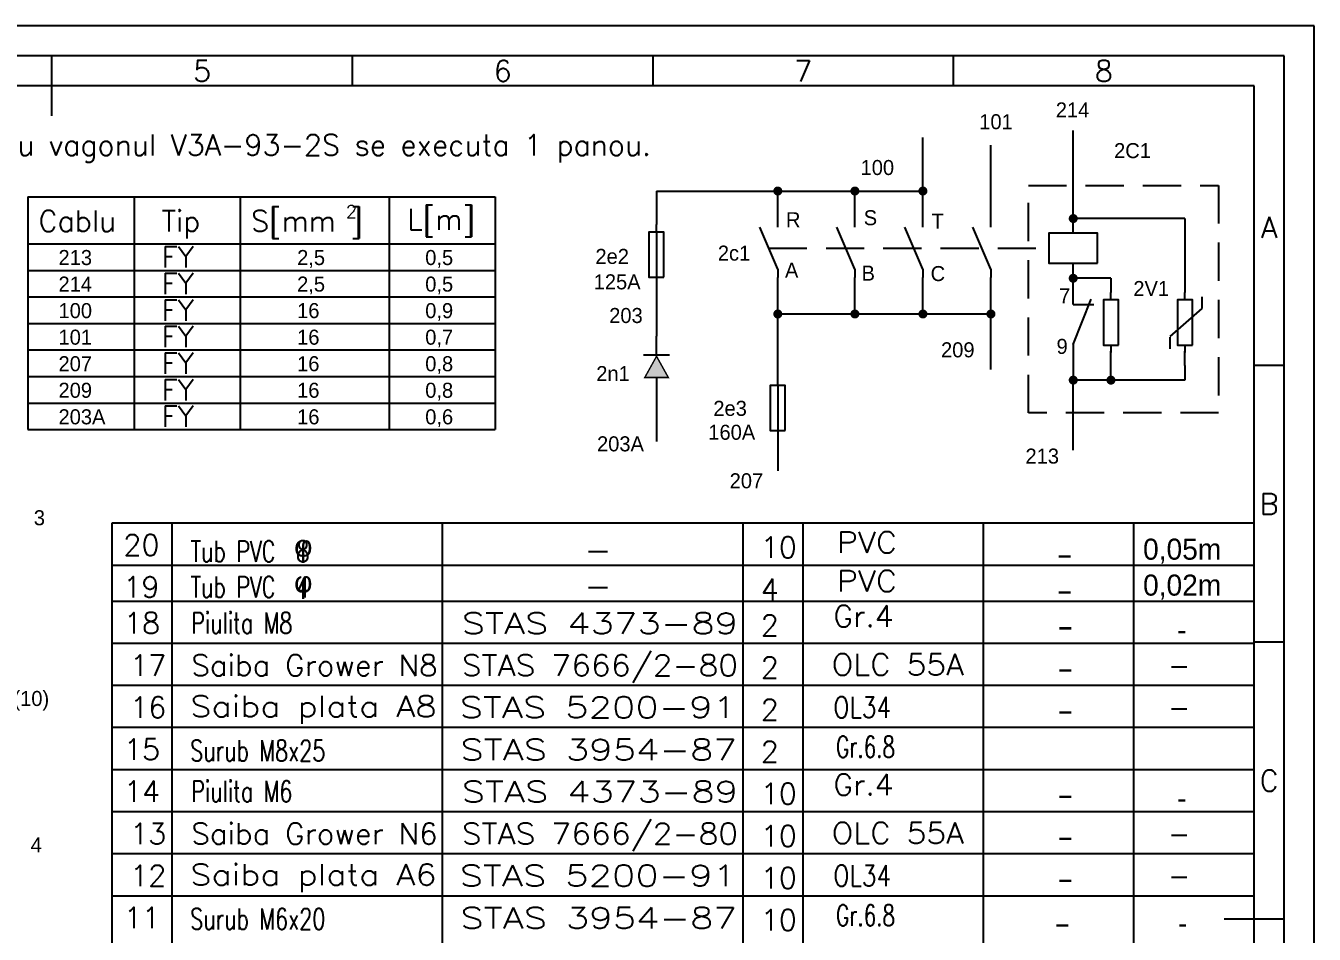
# Model space of a CAD drawing. Header units: millimetres. Extents: x 21 to 861, y 18 to 315.
# Drawn here: x 226.4 to 440.8, y 163.9 to 314.9 of the extents above; entities that cross this region are included whole.
import ezdxf
from ezdxf.enums import TextEntityAlignment as Align

# ---------------------------------------------------------------- set-up
doc = ezdxf.new("R2010")
doc.units = ezdxf.units.MM
doc.linetypes.add('DASHED2', pattern=[9.525, 6.35, -3.175])
doc.layers.add('LIN_GR', color=3, linetype='Continuous')
doc.layers.add('LIN_SUB', color=7, linetype='Continuous')
doc.styles.add('ISO', font='SIMPLEX.SHX')
doc.styles.add('ISOCP', font='SIMPLEX.SHX')

msp = doc.modelspace()

# ---------------------------------------------------------------- linework, layer by layer
at = {"color": 70}
for p, q in [((230.7856, 299.9224), (230.7856, 309.9224)), ((280.7856, 304.9224), (280.7856, 309.9224)), ((330.7856, 304.9224), (330.7856, 309.9224)), ((380.7856, 304.9224), (380.7856, 309.9224)), ((435.7856, 258.4224), (430.7856, 258.4224)), ((435.7856, 212.4224), (430.7856, 212.4224)), ((425.7856, 166.4224), (435.7856, 166.4224))]:
    msp.add_line(p, q, dxfattribs=at)
at = {"color": 2}
for p, q in [((375.6886, 281.4262), (375.6886, 296.3622)), ((400.6829, 282.8732), (400.6829, 297.4931)), ((387.0015, 285.8363), (387.0015, 295.0682)), ((331.3424, 287.4449), (331.3424, 281.8782)), ((331.3424, 287.4449), (376.0636, 287.4449)), ((351.5451, 281.4262), (351.5451, 287.4449)), ((364.3758, 283.0617), (364.3758, 287.4449)), ((387.0015, 281.4262), (387.0015, 285.8363)), ((364.3758, 281.4262), (364.3758, 283.0617)), ((331.3583, 280.6282), (331.3583, 281.8782)), ((351.5451, 274.4442), (348.5451, 281.4442)), ((364.3758, 274.4442), (361.3758, 281.4442)), ((375.6886, 274.4442), (372.6886, 281.4442)), ((387.0015, 274.4442), (384.0015, 281.4442)), ((419.2656, 282.8732), (400.6923, 282.8732)), ((400.6923, 280.4442), (400.6923, 282.8732)), ((419.2656, 282.8732), (419.2656, 270.5862)), ((331.3583, 280.6282), (331.3583, 273.1282)), ((351.5451, 274.4442), (351.5451, 273.0642)), ((364.3758, 274.4442), (364.3758, 273.0642)), ((375.6886, 274.4442), (375.6886, 273.0642)), ((387.0015, 274.4442), (387.0015, 273.0642)), ((400.6923, 272.9427), (400.6923, 275.4442)), ((331.3583, 273.1282), (331.3583, 271.8806)), ((351.5451, 266.9999), (351.5451, 273.0642)), ((364.3758, 266.9999), (364.3758, 273.0642)), ((375.6886, 266.9999), (375.6886, 273.0642)), ((387.0015, 266.9886), (387.0015, 273.0642)), ((406.9671, 272.971), (400.6923, 272.971)), ((400.6923, 270.4411), (400.6923, 272.9427)), ((406.9671, 272.971), (406.9671, 270.5862)), ((331.3583, 271.8806), (331.3583, 268.1306)), ((400.6923, 268.6023), (400.6923, 270.4411)), ((406.9671, 269.3362), (406.9671, 270.5862)), ((419.2656, 269.3362), (419.2656, 270.5862)), ((331.3583, 268.1306), (331.3583, 263.286)), ((400.6923, 261.9411), (403.6923, 269.4411)), ((422.1434, 267.9278), (422.1434, 269.8464)), ((351.5451, 259.5037), (351.5451, 267.4041)), ((351.5451, 266.9999), (387.0015, 266.9999)), ((387.0015, 266.9886), (367.68, 266.9886)), ((387.0015, 257.768), (387.0015, 266.9999)), ((416.8141, 263.2424), (422.1434, 267.9278)), ((331.3742, 260.0614), (331.3742, 263.286)), ((400.6923, 261.9411), (400.6923, 256.0013)), ((406.9671, 261.8362), (406.9671, 260.5886)), ((416.8141, 261.2017), (416.8141, 263.1202)), ((419.2656, 261.8362), (419.2656, 260.5886)), ((351.5451, 256.3535), (351.5451, 259.5037)), ((406.9676, 256.0013), (406.9674, 260.7966)), ((419.266, 258.4117), (419.2659, 260.7966)), ((419.266, 258.4117), (419.2662, 256.0013)), ((331.3742, 256.3878), (331.3742, 253.2845)), ((351.5423, 255.5527), (351.5423, 255.9923)), ((351.5451, 255.1035), (351.5451, 256.3535)), ((351.5451, 255.1035), (351.5451, 247.6035)), ((419.2662, 256.0013), (400.6923, 256.0013)), ((400.6924, 244.3621), (400.6924, 255.6263)), ((331.3742, 253.2845), (331.3742, 245.7845)), ((351.5451, 247.6035), (351.5451, 240.9414))]:
    msp.add_line(p, q, dxfattribs=at)
at = {"color": 1, "linetype": 'DASHED2'}
for p, q in [((393.2277, 250.5529), (393.2277, 288.3899)), ((393.2277, 288.3899), (424.8838, 288.3899)), ((424.8838, 288.3899), (424.8838, 250.5529)), ((350.0451, 277.9442), (396.6423, 277.9442)), ((424.8841, 250.5529), (393.2277, 250.5529))]:
    msp.add_line(p, q, dxfattribs=at)
at = {"color": 1}
for p, q in [((226.7846, 286.4918), (304.5397, 286.4918)), ((226.7846, 286.4918), (226.7846, 247.7755)), ((244.4562, 286.4918), (244.4562, 247.7755)), ((262.1278, 286.4918), (262.1278, 247.7755)), ((286.8681, 286.4918), (286.8681, 247.7755)), ((304.5397, 286.4918), (304.5397, 247.7755)), ((226.7846, 278.6729), (304.5397, 278.6729)), ((226.7846, 274.259), (304.5397, 274.259)), ((226.7846, 269.8451), (304.5397, 269.8451)), ((226.7846, 265.4312), (304.5397, 265.4312)), ((226.7846, 261.0172), (304.5397, 261.0172)), ((226.7846, 256.6033), (304.5397, 256.6033)), ((226.7846, 252.1894), (304.5397, 252.1894)), ((226.7846, 247.7755), (304.5397, 247.7755))]:
    msp.add_line(p, q, dxfattribs=at)
at = {"color": 240}
for p, q in [((240.7856, 232.2485), (430.8957, 232.2485)), ((240.7856, 225.2485), (430.8957, 225.2485)), ((240.7856, 219.2744), (430.8957, 219.2744)), ((240.7856, 212.2744), (430.8957, 212.2744)), ((240.7856, 205.2744), (430.8957, 205.2744)), ((240.7856, 198.2744), (430.8957, 198.2744)), ((240.7856, 191.2744), (430.8957, 191.2744)), ((240.7856, 184.2744), (430.8957, 184.2744)), ((240.7856, 177.2744), (430.8957, 177.2744)), ((240.7856, 170.2744), (430.8957, 170.2744))]:
    msp.add_line(p, q, dxfattribs=at)
for points in [[(440.7856, 314.9224), (20.7856, 314.9224), (20.7856, 17.9224), (440.7856, 17.9224)], [(435.7856, 309.9224), (25.7856, 309.9224), (25.7856, 22.9224), (435.7856, 22.9224)]]:
    msp.add_lwpolyline(points, close=True, dxfattribs=at)
at = {"color": 70}
msp.add_lwpolyline([(430.7856, 304.9224), (30.7856, 304.9224), (30.7856, 27.9224), (430.7856, 27.9224)], close=True, dxfattribs=at)
at = {"color": 2, "const_width": 0.75}
for points in [[(351.1701, 287.4449, 1), (351.9201, 287.4449, 1)], [(364.0008, 287.4449, 1), (364.7508, 287.4449, 1)], [(375.3136, 287.4449, 1), (376.0636, 287.4449, 1)], [(400.3173, 282.8732, 1), (401.0673, 282.8732, 1)], [(400.3173, 272.9427, 1), (401.0673, 272.9427, 1)], [(351.1701, 266.9999, 1), (351.9201, 266.9999, 1)], [(364.0008, 266.9999, 1), (364.7508, 266.9999, 1)], [(375.3136, 266.9999, 1), (376.0636, 266.9999, 1)], [(386.6265, 266.9999, 1), (387.3765, 266.9999, 1)], [(400.3173, 256.0013, 1), (401.0673, 256.0013, 1)], [(406.5926, 256.0013, 1), (407.3426, 256.0013, 1)]]:
    msp.add_lwpolyline(points, format="xyb", close=True, dxfattribs=at)
at = {"color": 2, "flags": 128}
for points in [[(332.6083, 273.1282), (332.6083, 280.6282), (330.1083, 280.6282), (330.1083, 273.1282)], [(404.7423, 275.4442), (404.7423, 280.4442), (396.6423, 280.4442), (396.6423, 275.4442)], [(408.2171, 261.8362), (408.2171, 269.3362), (405.7171, 269.3362), (405.7171, 261.8362)], [(420.5156, 261.8362), (420.5156, 269.3362), (418.0156, 269.3362), (418.0156, 261.8362)], [(352.7951, 247.6035), (352.7951, 255.1035), (350.2951, 255.1035), (350.2951, 247.6035)]]:
    msp.add_lwpolyline(points, close=True, dxfattribs=at)
for points in [[(400.6923, 268.6023), (404.1071, 268.6023)], [(329.2093, 260.1862), (333.5411, 260.1862)]]:
    msp.add_lwpolyline(points, dxfattribs=at)
at = {"color": 2, "const_width": 0.24, "flags": 128}
msp.add_lwpolyline([(331.3742, 259.9618), (329.4122, 256.4319), (333.3361, 256.4319)], close=True, dxfattribs=at)
at = {"color": 70}
for points in [[(240.7856, 93.7027), (240.7856, 232.2485)], [(250.7856, 93.2744), (250.7856, 232.2485)], [(295.7856, 93.2744), (295.7856, 232.2485)], [(345.7856, 93.2744), (345.7856, 232.2485)], [(355.7856, 93.2744), (355.7856, 232.2485)], [(385.7856, 93.2744), (385.7856, 232.2485)], [(410.7856, 93.2744), (410.7856, 232.2485)]]:
    msp.add_lwpolyline(points, dxfattribs=at)
at = {"color": 2}
msp.add_solid([(331.3649, 259.9685), (333.29, 256.4506), (329.4636, 256.4268)], dxfattribs=at)

# ---------------------------------------------------------------- texts
at = {"color": 50, "style": 'ISO'}
for s, p in [('5', (255.7856, 307.4224)), ('6', (305.7856, 307.4224)), ('7', (355.7856, 307.4224)), ('8', (405.7856, 307.4224)), ('A', (433.2856, 281.4224)), ('B', (433.2856, 235.4224)), ('C', (433.2856, 189.4224))]:
    msp.add_text(s, height=3.5, dxfattribs=at).set_placement(p, align=Align.MIDDLE)
at = {"color": 2}
for s, p in [('101', (385.0622, 297.7252)), ('214', (397.7911, 299.6846)), ('2C1', (407.4887, 292.9173)), ('100', (365.3154, 290.1065)), ('R', (352.903, 281.4301)), ('S', (365.8378, 281.7596)), ('T', (377.1364, 281.1829)), ('213', (231.8847, 275.1373)), ('2,5', (271.5798, 275.1373)), ('0,5', (292.8937, 275.1373)), ('2e2', (321.2067, 275.328)), ('2c1', (341.5722, 275.8704)), ('A', (352.7381, 273.0258)), ('B', (365.4765, 272.5456)), ('C', (376.9715, 272.4716)), ('214', (231.8847, 270.7234)), ('2,5', (271.5798, 270.7234)), ('0,5', (292.8937, 270.7234)), ('125A', (320.915, 271.0979)), ('2V1', (410.6921, 269.98)), ('7', (398.3438, 268.7797)), ('100', (231.8847, 266.3094)), ('16', (271.5798, 266.3094)), ('0,9', (292.8937, 266.3094)), ('203', (323.495, 265.4988)), ('101', (231.8847, 261.8955)), ('16', (271.5798, 261.8955)), ('0,7', (292.8937, 261.8955)), ('209', (378.7009, 259.7931)), ('9', (397.9175, 260.3672)), ('207', (231.8847, 257.4816)), ('16', (271.5798, 257.4816)), ('0,8', (292.8937, 257.4816)), ('2n1', (321.3433, 255.8413)), ('209', (231.8847, 253.0677)), ('16', (271.5798, 253.0677)), ('0,8', (292.8937, 253.0677)), ('203A', (231.8847, 248.6538)), ('16', (271.5798, 248.6538)), ('0,6', (292.8937, 248.6538)), ('2e3', (340.8232, 250.0598)), ('203A', (321.4707, 244.1597)), ('160A', (339.9831, 246.0862)), ('213', (392.7475, 242.1239)), ('207', (343.5374, 238.0154))]:
    msp.add_text(s, height=2.5, dxfattribs=at).set_placement(p)
at = {"color": 1}
for s, p in [('3', (227.7768, 231.8737)), ('Gros 8(10)', (214.358, 201.8201)), ('4', (227.2566, 177.4725))]:
    msp.add_text(s, height=2.5, dxfattribs=at).set_placement(p)
at = {"color": 50}
for s, p in [('0,05m', (418.8153, 226.1453)), ('0,02m', (418.8153, 220.1712)), ('-', (418.7728, 212.7479)), ('-', (418.7728, 184.7479)), ('-', (418.9011, 163.9666))]:
    msp.add_text(s, height=3.5, dxfattribs=at).set_placement(p, align=Align.CENTER)
at = {"color": 50, "width": 0.666667}
for p, p2 in [((388.7913, 225.3257), (409.7913, 225.3257)), ((388.7913, 219.3516), (409.7913, 219.3516)), ((388.9015, 213.3776), (409.9015, 213.3776)), ((388.9015, 206.3776), (409.9015, 206.3776)), ((388.9015, 199.3776), (409.9015, 199.3776)), ((388.9015, 185.3776), (409.9015, 185.3776)), ((388.9015, 178.3776), (409.9015, 178.3776)), ((388.9015, 171.3776), (409.9015, 171.3776)), ((388.4011, 163.9666), (409.4011, 163.9666))]:
    msp.add_text('    -    ', height=3.5, dxfattribs=at).set_placement(p, p2, align=Align.FIT)
at = {"layer": 'LIN_GR', "color": 3, "style": 'ISOCP'}
for s, p in [('20', (245.6754, 226.8485)), ('19', (245.6754, 219.8485)), ('18', (245.7856, 213.8744)), ('15', (245.7856, 192.8744)), ('14', (245.7856, 185.8744)), ('11', (245.7856, 164.8744))]:
    msp.add_text(s, height=3.5, dxfattribs=at).set_placement(p, align=Align.CENTER)
for s, p in [('17', (243.8179, 206.8345)), ('16', (243.8179, 199.8345)), ('13', (243.8179, 178.8345)), ('12', (243.8179, 171.8345))]:
    msp.add_text(s, height=3.5, dxfattribs=at).set_placement(p)
at = {"layer": 'LIN_SUB', "color": 2, "style": 'ISOCP'}
for s, height, p in [('Pentru vagonul V3A-93-2S se executa 1 panou.', 3.5, (212.5673, 293.3713)), ('2', 2.1, (279.72, 282.985)), ('L[m]', 3.5, (289.9144, 280.9784)), ('Cablu', 3.5, (228.5687, 280.7262)), ('Tip', 3.5, (249.0173, 280.7262)), ('S[mm ]', 3.5, (263.9119, 280.7262)), ('FY', 3.5, (249.0173, 274.7035)), ('FY', 3.5, (249.0173, 270.2896)), ('FY', 3.5, (249.0173, 265.8757)), ('FY', 3.5, (249.0173, 261.4617)), ('FY', 3.5, (249.0173, 257.0478)), ('FY', 3.5, (249.0173, 252.6339)), ('FY', 3.5, (249.0173, 248.22))]:
    msp.add_text(s, height=height, dxfattribs=at).set_placement(p)
at = {"layer": 'LIN_SUB', "color": 50, "style": 'ISOCP'}
for s, p in [('10', (348.7102, 226.4429)), ('4', (348.7102, 219.4429)), ('2', (348.7102, 213.4689)), ('2', (348.7102, 206.4689)), ('2', (348.7102, 199.4689)), ('2', (348.7102, 192.4689)), ('10', (348.7102, 185.4689)), ('10', (348.7102, 178.4689)), ('10', (348.7102, 171.4689)), ('10', (348.7102, 164.4689))]:
    msp.add_text(s, height=3.5, dxfattribs=at).set_placement(p)
for s, width, p, p2 in [('PVC', 1.072691, (361.37, 227.3024), (371.3818, 227.3024)), ('   -   ', 0.942857, (310.2875, 226.0218), (332.2875, 226.0218)), ('PVC', 1.072691, (361.37, 220.8665), (371.3818, 220.8665)), ('   -   ', 0.942857, (310.2875, 220.0477), (332.2875, 220.0477)), ('STAS 4373-89', 1.159664, (298.963, 213.8368), (344.963, 213.8368)), ('Gr.4', 1.018148, (360.7909, 215.0054), (370.8027, 215.0054)), ('STAS 7666/2-80', 0.982206, (298.963, 206.8368), (344.963, 206.8368)), ('OLC 55A', 0.977778, (360.4944, 206.9684), (382.4944, 206.9684)), ('STAS 5200-91', 1.2, (298.6189, 199.8368), (344.6189, 199.8368)), ('OL34', 0.778865, (360.7909, 199.8432), (370.3969, 199.8432)), ('STAS 3954-87', 1.154812, (298.7402, 192.8194), (344.7402, 192.8194)), ('Gr.6.8', 0.668788, (361.2358, 193.2783), (371.0446, 193.2783)), ('STAS 4373-89', 1.159664, (298.963, 185.8368), (344.963, 185.8368)), ('Gr.4', 1.018148, (360.7909, 187.0054), (370.8027, 187.0054)), ('STAS 7666/2-80', 0.982206, (298.963, 178.8368), (344.963, 178.8368)), ('OLC 55A', 0.977778, (360.4944, 178.9684), (382.4944, 178.9684)), ('STAS 5200-91', 1.2, (298.6189, 171.8368), (344.6189, 171.8368)), ('OL34', 0.778865, (360.7909, 171.8432), (370.3969, 171.8432)), ('STAS 3954-87', 1.154812, (298.7402, 164.8194), (344.7402, 164.8194)), ('Gr.6.8', 0.668788, (361.2358, 165.2783), (371.0446, 165.2783))]:
    msp.add_text(s, height=3.5, dxfattribs=dict(at, width=width)).set_placement(p, p2, align=Align.FIT)
at = {"layer": 'LIN_SUB', "color": 2, "style": 'ISOCP', "width": 0.724138}
for s, p in [('Tub PVC  8', (253.8528, 225.8087)), ('Tub PVC  4', (253.8528, 219.8346)), ('Piulita M8', (253.963, 213.8606)), ('Surub M8x25', (253.7909, 192.6649)), ('Piulita M6', (253.963, 185.8606)), ('Surub M6x20', (253.7909, 164.6649))]:
    msp.add_text(s, height=3.5, dxfattribs=at).set_placement(p)
at = {"layer": 'LIN_SUB', "color": 2, "style": 'ISOCP'}
for s, width, p, p2 in [('Saiba Grower N8', 0.928302, (253.963, 206.8368), (294.963, 206.8368)), ('Saiba plata A8', 1.033613, (253.7909, 200.0088), (294.7909, 200.0088)), ('Saiba Grower N6', 0.931818, (253.963, 178.8368), (294.963, 178.8368)), ('Saiba plata A6', 1.037975, (253.7909, 172.0088), (294.7909, 172.0088))]:
    msp.add_text(s, height=3.5, dxfattribs=dict(at, width=width)).set_placement(p, p2, align=Align.FIT)
at = {"layer": 'LIN_SUB', "color": 2, "style": 'ISOCP', "width": 0.942857}
for p in [(418.3237, 206.8577), (418.3237, 199.8577), (418.3237, 178.8577), (418.3237, 171.8577)]:
    msp.add_text('-', height=3.5, dxfattribs=at).set_placement(p, align=Align.CENTER)
at = {"layer": 'LIN_SUB', "color": 50, "char_height": 3.5, "width": 12.2618, "attachment_point": 1, "style": 'ISOCP'}
for insert in [(271.0916, 230.1565), (271.0916, 224.1825)]:
    msp.add_mtext('{\\fSymbol|b0|i0|c2|p18;f}', dxfattribs=dict(at, insert=insert))

doc.saveas('drawing.dxf')
